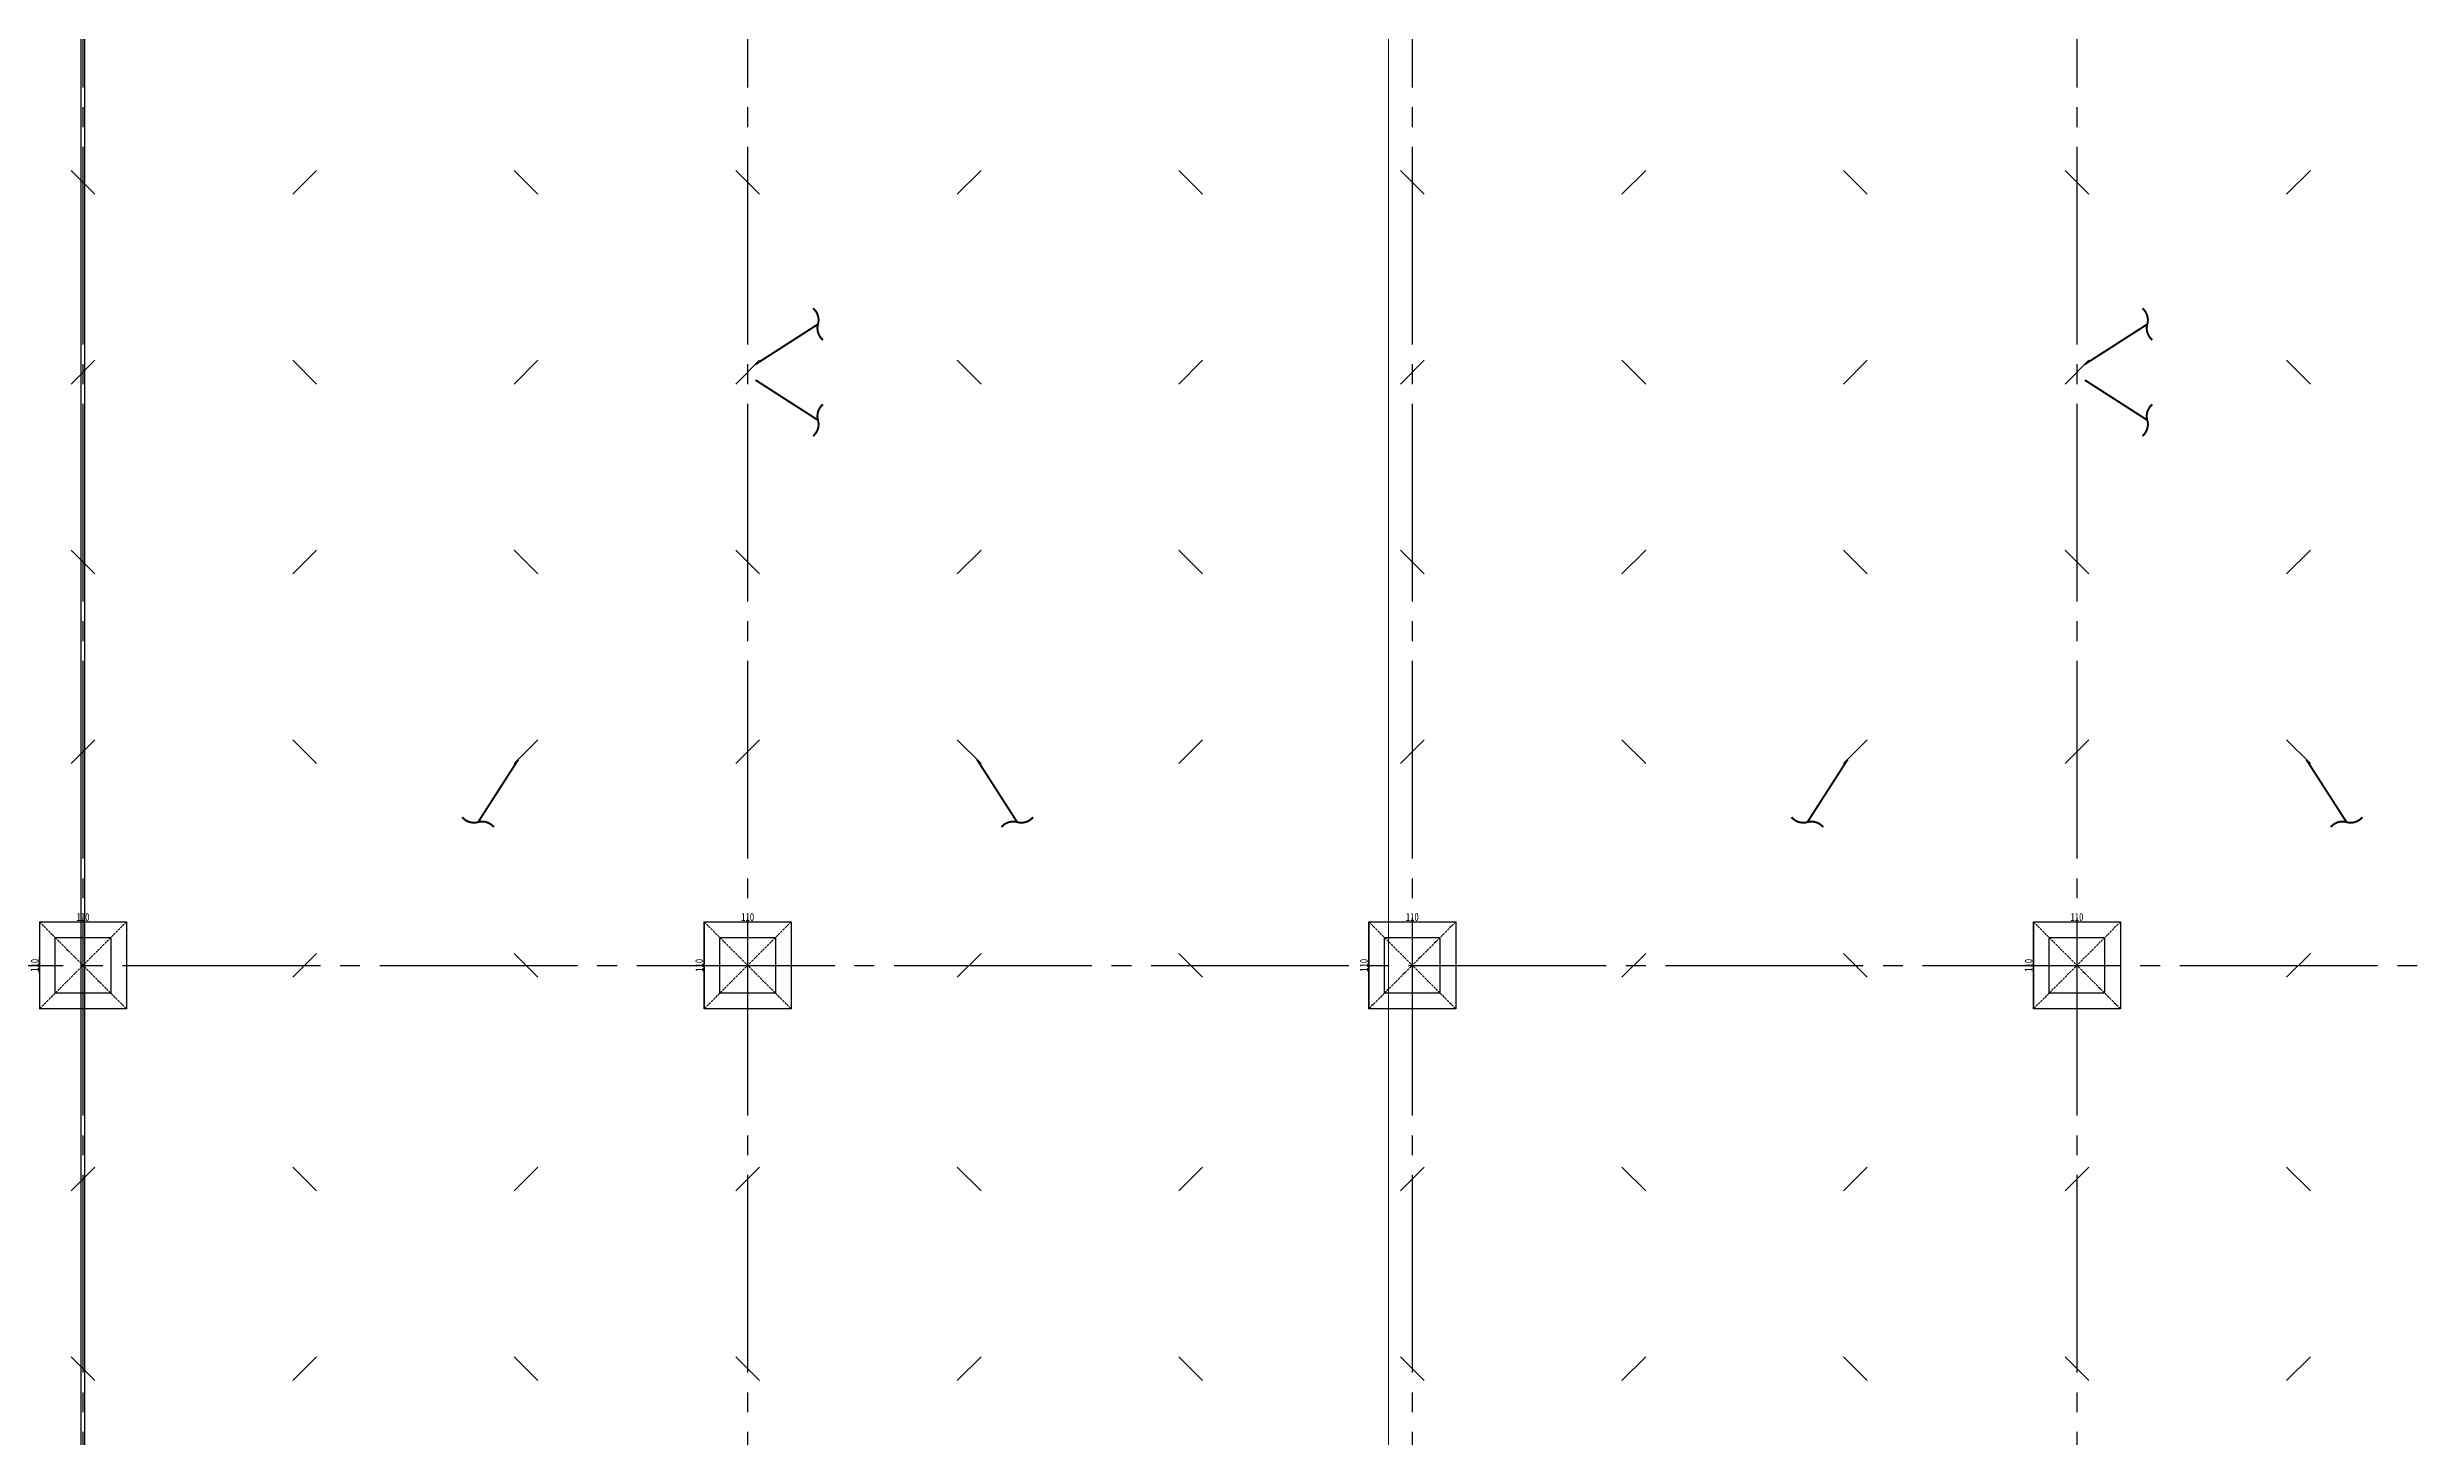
# Model space of a CAD drawing. Extents: x -3080 to 28500, y -1326 to 31609.
# Drawn here: x 7635 to 10629, y 5404 to 7161 of the extents above; entities that cross this region are included whole.
import ezdxf

# ---------------------------------------------------------------- set-up
doc = ezdxf.new("R2010")
doc.units = 0
doc.header["$LTSCALE"] = 100
for name, pattern in [('X-S-FAB-L05$0$COL-CEN-LIN', [3.25, 2.5, -0.25, 0.25, -0.25]), ('X-S-FAB-L05$0$DASHED', [0.75, 0.5, -0.25]), ('X-S-FAB-L05$0$HIDDEN', [0.4, 0.3, -0.1])]:
    doc.linetypes.add(name, pattern=pattern)
for name, color, linetype in [('0-xref', 8, 'Continuous'), ('188K-SM-03-F05-ARCH-PA-Y2257103$0$K-W-P1-3.5-非抗', 53, 'Continuous'), ('X-S-FAB-L05$0$BEAM', 8, 'Continuous'), ('X-S-FAB-L05$0$BLOCK', 8, 'Continuous'), ('X-S-FAB-L05$0$BR-D', 8, 'X-S-FAB-L05$0$DASHED'), ('X-S-FAB-L05$0$CCL', 8, 'X-S-FAB-L05$0$COL-CEN-LIN'), ('X-S-FAB-L05$0$COL', 8, 'Continuous'), ('X-S-FAB-L05$0$COL-S', 8, 'Continuous'), ('X-S-FAB-L05$0$S-FNDN', 8, 'Continuous'), ('X-S-FAB-L05$0$S-鋼柱', 8, 'Continuous'), ('X-S-FAB-L05$0$SLAB', 8, 'Continuous'), ('X-S-FAB-L05$0$斜撐', 8, 'Continuous')]:
    doc.layers.add(name, color=color, linetype=linetype)
doc.layers.add('X-S-FAB-L05$0$XREF', color=8, linetype='Continuous', lineweight=0)
doc.styles.add('X-S-FAB-L05$0$DIM', font='', dxfattribs={"width": 0.8})
doc.styles.get('X-S-FAB-L05$0$DIM').set_extended_font_data('MingLiU')
doc.dimstyles.new('X-S-FAB-L05$0$JJP_005_defpoint', dxfattribs={"dimtxt": 20, "dimasz": 0.5, "dimexe": 0.5, "dimexo": 0.5, "dimgap": 0.5, "dimtad": 1, "dimdsep": 46, "dimtxsty": 'X-S-FAB-L05$0$DIM', "dimblk": 'X-S-FAB-L05$0$_None', "dimcen": 10, "dimclrd": 256, "dimclre": 256, "dimclrt": 256, "dimadec": 0, "dimazin": 0, "dimtfac": 1, "dimtix": 1, "dimtmove": 2, "dimatfit": 3, "dimldrblk": 'X-S-FAB-L05$0$_None', "dimfxl": 0.5, "dimtolj": 1, "dimtzin": 0, "dimarcsym": 0})

# ---------------------------------------------------------------- blocks, each defined once
blk = doc.blocks.new('*D174')
at = {"layer": 'DefPoints', "lineweight": -2, "transparency": 16777216}
blk.add_line((0, 0), (110, 0), dxfattribs=at)
at = {"layer": 'DefPoints', "color": 0, "transparency": 16777216}
for p in [(0, 0), (110, 0), (110, 0)]:
    blk.add_point(p, dxfattribs=at)
at = {"layer": 'DefPoints', "transparency": 16777216, "insert": (55, 6.1), "char_height": 10, "attachment_point": 5, "style": 'X-S-FAB-L05$0$DIM'}
blk.add_mtext('\\A1;110', dxfattribs=at)
blk = doc.blocks.new('X-S-FAB-L05$0$_None')
blk = doc.blocks.new('*D175')
at = {"layer": 'DefPoints', "lineweight": -2, "transparency": 16777216}
blk.add_line((0, 0), (0, -110), dxfattribs=at)
at = {"layer": 'DefPoints', "color": 0, "transparency": 16777216}
for p in [(0, 0), (0, -110), (0, -110)]:
    blk.add_point(p, dxfattribs=at)
at = {"layer": 'DefPoints', "transparency": 16777216, "insert": (-6.1, -55), "char_height": 10, "attachment_point": 5, "rotation": 90, "style": 'X-S-FAB-L05$0$DIM'}
blk.add_mtext('\\A1;110', dxfattribs=at)
blk = doc.blocks.new('X-S-FAB-L05$0$斜撐')
at = {"layer": 'X-S-FAB-L05$0$BR-D', "const_width": 0.5}
blk.add_lwpolyline([(962.11, 215.55, -0.296213), (957.95, 215.19, 0.299957), (953.75, 214.85, 0.006918)], format="xyb", dxfattribs=at)
at = {"layer": 'X-S-FAB-L05$0$BR-D', "linetype": 'ByBlock', "const_width": 0.5}
blk.add_lwpolyline([(964.37, 197.57), (957.95, 215.19)], dxfattribs=at)
blk = doc.blocks.new('X-S-FAB-L05$0$SC1')
at = {"layer": 'DefPoints'}
blk.add_line((27925, 8342.1), (27955, 8312.1), dxfattribs=at)
blk = doc.blocks.new('X-S-FAB-L05$0$VC(C)')
at = {"layer": 'X-S-FAB-L05$0$S-鋼柱'}
for p in [(-20260, -1337.1), (-19700, -1337.1), (-19420, -1337.1), (-18860, -1337.1), (-18580, -1337.1), (-18020, -1337.1), (-17740, -1337.1), (-19980, -1577.1), (-19140, -1577.1), (-18300, -1577.1), (-17460, -1577.1), (-20260, -1817.1), (-19700, -1817.1), (-19420, -1817.1), (-18860, -1817.1), (-18580, -1817.1), (-18020, -1817.1), (-17740, -1817.1), (-19980, -2057.1), (-19140, -2057.1), (-18300, -2057.1), (-17460, -2057.1), (-19700, -2327.1), (-18860, -2327.1), (-18020, -2327.1), (-19980, -2597.1), (-19140, -2597.1), (-18300, -2597.1), (-17460, -2597.1), (-20260, -2837.1), (-19700, -2837.1), (-19420, -2837.1), (-18860, -2837.1), (-18580, -2837.1), (-18020, -2837.1), (-17740, -2837.1)]:
    blk.add_blockref('X-S-FAB-L05$0$SC1', p, dxfattribs=at)
at = {"layer": 'X-S-FAB-L05$0$S-鋼柱', "rotation": 90}
for p in [(16287.1, -20950), (17127.1, -20950), (17967.1, -20950), (18807.1, -20950), (16007.1, -21190), (16567.1, -21190), (16847.1, -21190), (17407.1, -21190), (17687.1, -21190), (18247.1, -21190), (18527.1, -21190), (16287.1, -21430), (17127.1, -21430), (17967.1, -21430), (18807.1, -21430), (16007.1, -21670), (16567.1, -21670), (16847.1, -21670), (17407.1, -21670), (17687.1, -21670), (18247.1, -21670), (18527.1, -21670), (16287.1, -21940), (17127.1, -21940), (17967.1, -21940), (18807.1, -21940), (16007.1, -22210), (16567.1, -22210), (16847.1, -22210), (17407.1, -22210), (17687.1, -22210), (18247.1, -22210), (18527.1, -22210), (16287.1, -22450), (17127.1, -22450), (17967.1, -22450), (18807.1, -22450)]:
    blk.add_blockref('X-S-FAB-L05$0$SC1', p, dxfattribs=at)
at = {"layer": 'X-S-FAB-L05$0$斜撐'}
for p, xscale, yscale, zscale, rotation in [((6507.4, 11247.2), 5.000000000000002, 5.000000000000002, 5.000000000000002, 282.6853631040207), ((8187.4, 11247.2), 5.000000000000002, 5.000000000000002, 5.000000000000002, 282.6853631040207), ((6507.4, 2252.8), -5, 5, 5, 257.3146368959793), ((8187.4, 2252.8), -5, 5, 5, 257.3146368959793), ((3742.8, 8282.6), -5.000000000000004, 5, 5, 167.3146368959792), ((13297.2, 8282.6), 5, 5, 5, 192.6853631040206), ((5422.8, 8282.6), -5.000000000000004, 5, 5, 167.3146368959792), ((14977.2, 8282.6), 5, 5, 5, 192.6853631040206)]:
    blk.add_blockref('X-S-FAB-L05$0$斜撐', p, dxfattribs=dict(at, xscale=xscale, yscale=yscale, zscale=zscale, rotation=rotation))
blk = doc.blocks.new('X-S-FAB-L05$0$板_3_2', base_point=(11935, 9055))
at = {"layer": 'X-S-FAB-L05$0$S-FNDN', "color": 15, "lineweight": 0, "flags": 128}
blk.add_lwpolyline([(11935, 9055), (4350, 9055), (4350, 7470), (9330, 7470), (9330, -55), (11935, -55), (11935, 4530), (11070, 4530), (11070, 5003), (11935, 5003)], close=True, dxfattribs=at)
blk = doc.blocks.new('188K-SM-03-F05-ARCH-PA-Y2257103')
at = {"layer": '188K-SM-03-F05-ARCH-PA-Y2257103$0$K-W-P1-3.5-非抗'}
for p, q in [((7677.5, 732.5), (7677.5, 8265)), ((7682.5, 732.5), (7682.5, 8265))]:
    blk.add_line(p, q, dxfattribs=at)
blk = doc.blocks.new('*U59')
at = {"layer": 'DefPoints', "linetype": 'X-S-FAB-L05$0$HIDDEN', "ltscale": 0.1}
for p, q in [((110, 0), (0, -110)), ((0, 0), (110, -110))]:
    blk.add_line(p, q, dxfattribs=at)
at = {"layer": 'X-S-FAB-L05$0$COL', "ltscale": 0.1}
blk.add_lwpolyline([(0, 0), (110, 0), (110, -110), (0, -110)], close=True, dxfattribs=at)
at = {"layer": 'DefPoints'}
dim = blk.add_linear_dim(base=(0, -110), p1=(0, 0), p2=(0, -110), angle=90, dimstyle='X-S-FAB-L05$0$JJP_005_defpoint', override={"dimtxt": 10}, dxfattribs=at)
dim.commit()
dim.dimension.update_dxf_attribs({"geometry": '*D175', "text_midpoint": (-6.067, -55)})
dim = blk.add_linear_dim(base=(110, 0), p1=(0, 0), p2=(110, 0), dimstyle='X-S-FAB-L05$0$JJP_005_defpoint', override={"dimtxt": 10}, dxfattribs=at)
dim.commit()
dim.dimension.update_dxf_attribs({"geometry": '*D174', "text_midpoint": (55, 6.067)})
blk = doc.blocks.new('X-S-FAB-L05$0$FAB2-L05')
at = {"layer": 'X-S-FAB-L05$0$CCL'}
for p, q in [((-18480, 11005), (-18480, 0)), ((-17640, 11005), (-17640, 0)), ((-16800, 11005), (-16800, 0)), ((-15960, 11005), (-15960, 0)), ((-26880, 6720), (1210, 6720))]:
    blk.add_line(p, q, dxfattribs=at)
at = {"layer": 'X-S-FAB-L05$0$COL-S'}
for points in [[(-18515, 6755), (-18445, 6755), (-18445, 6685), (-18515, 6685)], [(-17675, 6755), (-17605, 6755), (-17605, 6685), (-17675, 6685)], [(-16835, 6755), (-16765, 6755), (-16765, 6685), (-16835, 6685)], [(-15995, 6755), (-15925, 6755), (-15925, 6685), (-15995, 6685)]]:
    blk.add_lwpolyline(points, close=True, dxfattribs=at)
at = {"layer": 'X-S-FAB-L05$0$BEAM'}
for p in [(-18535, 6775), (-17695, 6775), (-16855, 6775), (-16015, 6775)]:
    blk.add_blockref('*U59', p, dxfattribs=at)
blk = doc.blocks.new('X-S-FAB-L05')
at = {"layer": 'X-S-FAB-L05$0$COL-S'}
for points in [[(7645, 6035), (7715, 6035), (7715, 5965), (7645, 5965)], [(8485, 6035), (8555, 6035), (8555, 5965), (8485, 5965)], [(9325, 6035), (9395, 6035), (9395, 5965), (9325, 5965)], [(10165, 6035), (10235, 6035), (10235, 5965), (10165, 5965)]]:
    blk.add_lwpolyline(points, close=True, dxfattribs=at)
at = {"layer": 'X-S-FAB-L05$0$BEAM'}
for p in [(7625, 6055), (8465, 6055), (9305, 6055), (10145, 6055)]:
    blk.add_blockref('*U59', p, dxfattribs=at)
at = {"layer": 'X-S-FAB-L05$0$BLOCK'}
blk.add_blockref('X-S-FAB-L05$0$FAB2-L05', (26160, -720), dxfattribs=at)
at = {"layer": 'X-S-FAB-L05$0$SLAB', "color": 15, "lineweight": 0}
blk.add_blockref('X-S-FAB-L05$0$板_3_2', (11935, 9055), dxfattribs=at)
at = {"layer": 'X-S-FAB-L05$0$XREF'}
blk.add_blockref('X-S-FAB-L05$0$VC(C)', (0, 0), dxfattribs=at)

msp = doc.modelspace()

# ---------------------------------------------------------------- block references
at = {"layer": '0-xref'}
for name in ['X-S-FAB-L05', '188K-SM-03-F05-ARCH-PA-Y2257103']:
    msp.add_blockref(name, (0, 0), dxfattribs=at)

doc.saveas('drawing.dxf')
